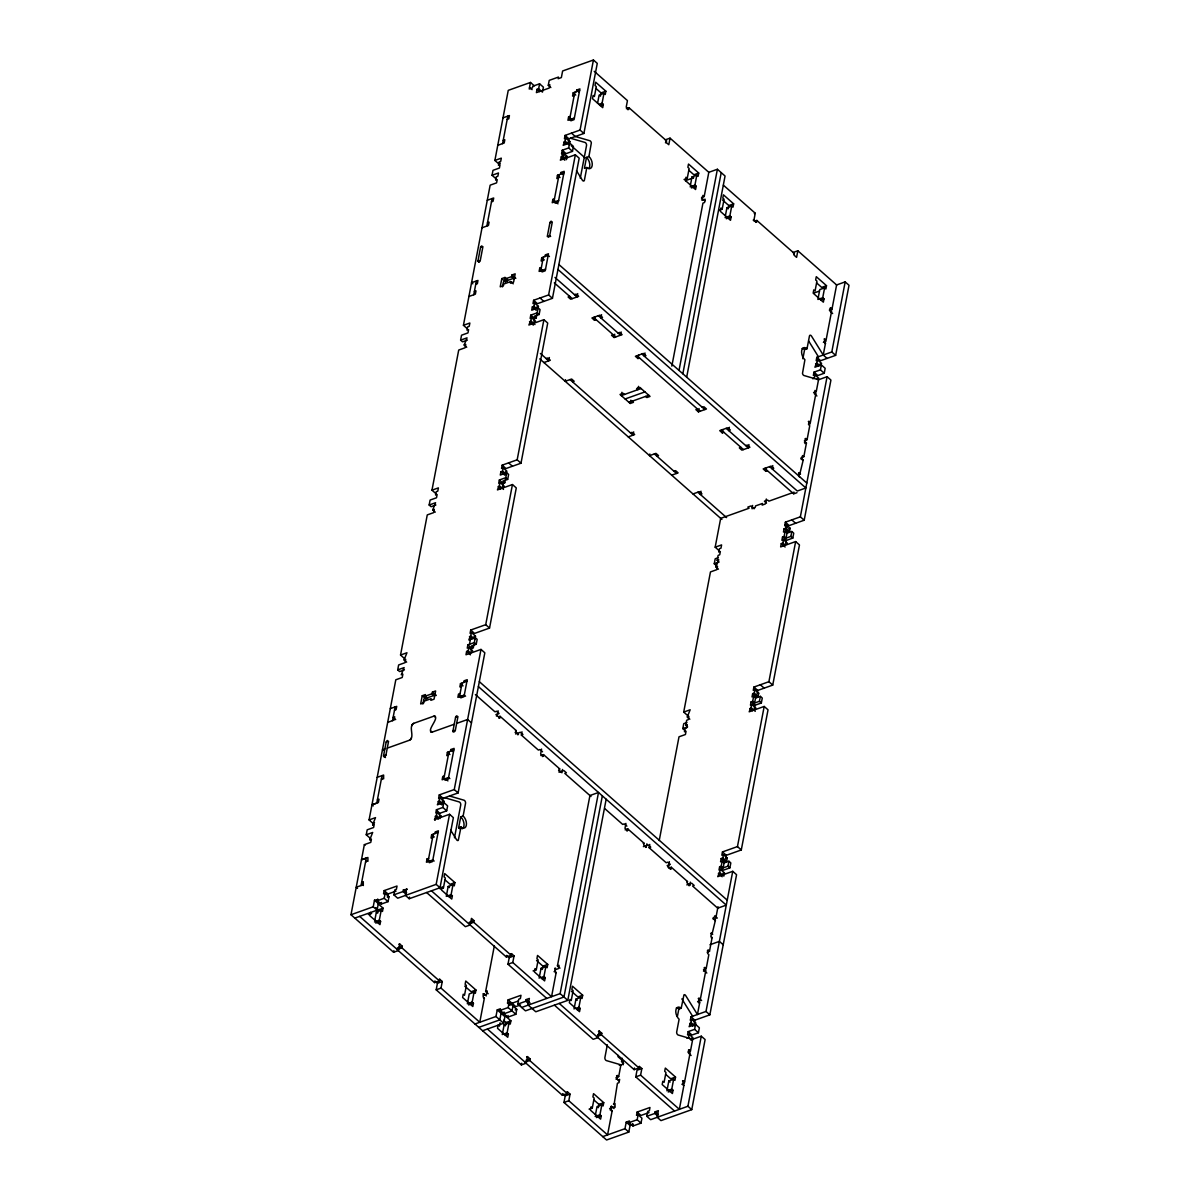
<?xml version="1.0" encoding="UTF-8"?>
<svg xmlns="http://www.w3.org/2000/svg" width="1200" height="1200" viewBox="0 0 1200 1200"><rect width="100%" height="100%" fill="white"/><g stroke="black" fill="none" stroke-linecap="round" stroke-linejoin="round"><path stroke-width="1.5" d="M387.27 748.14L409.47 740.22C415.35 736.815 407.865 726.735 413.73 723.33L434.055 716.085C440.34 717.42 425.73 730.86 432.015 732.18L454.23 724.26M588.93 156.51L586.515 157.38L584.415 168.36L586.83 167.505A6.93 3.945 70.4 0 0 592.14 165.765A6.93 3.945 70.4 0 0 588.93 156.51L591.345 142.905A2.085 1.185 70.4 0 0 589.845 140.73L575.325 136.5L571.485 133.125M398.865 944.25L399.66 943.95L398.415 950.55L393.585 952.275L350.985 914.73L364.35 844.65L370.785 842.37L371.415 839.07L369.81 839.64L370.44 840.195M370.08 838.14L366.24 834.765L367.185 829.815L373.62 827.52L374.25 824.22L372.645 824.805L373.275 825.36M374.52 822.735L372.915 823.305L369.075 819.93L395.805 679.785L402.24 677.49L402.87 674.19L401.265 674.76L404.13 667.605L397.695 669.885L399.615 671.58L404.43 669.855M397.695 669.885L398.64 664.95L405.075 662.655L405.69 659.355L404.085 659.925L406.65 662.175M404.355 658.425L400.53 655.05L427.26 514.905L433.695 512.625L434.325 509.325L432.705 509.895L435.27 512.145M435.885 504.99L431.07 506.715L429.15 505.02L430.095 500.07L436.515 497.775L437.145 494.49L435.54 495.06L436.17 491.76L437.775 491.19L438.405 487.89L431.97 490.185L435.81 493.56M431.97 490.185L458.715 350.04L465.135 347.745L465.765 344.445L464.16 345.015L466.71 347.28M467.34 340.11L462.51 341.835L460.605 340.14L461.535 335.205L467.97 332.91L468.6 329.61L466.995 330.18L467.625 326.88L469.23 326.31L469.86 323.01L463.425 325.305L467.265 328.68M463.425 325.305L490.155 185.16L496.59 182.88L497.22 179.58L495.615 180.15L496.245 176.85L497.85 176.28L498.48 172.98L492.045 175.275L495.885 178.65M492.045 175.275L492.99 170.325L499.425 168.03L500.055 164.745L498.45 165.315L499.065 162.015L500.685 161.445L501.315 158.145L494.88 160.44L498.72 163.815L500.325 163.245M494.88 160.44L508.245 90.36L530.475 82.44L534.315 85.815M477.9 261.24L480.51 247.515L482.925 246.645L480.3 260.385L477.9 261.24L478.86 262.095M361.05 885.525L366.3 858.045L361.47 859.77L367.905 857.475L367.92 861.33M369.81 839.64L372.675 832.47L366.24 834.765M372.645 824.805L375.51 817.635L369.075 819.93M382.02 775.62L376.785 803.085L371.955 804.81L373.23 805.935M385.95 755.01L383.535 755.865A1.56 0.885 -48.6 0 0 384.51 756.675A1.56 0.885 -48.6 0 0 385.95 755.01L388.575 741.27L386.16 742.125L383.535 755.865L385.455 757.56M392.505 720.66L395.13 706.92M404.085 659.925L406.95 652.755L400.53 655.05M432.705 509.895L435.57 502.725L429.15 505.02M464.16 345.015L467.025 337.86L460.605 340.14M473.76 294.735L476.37 280.995M486.855 226.035L492.105 198.555M502.59 143.61L507.825 116.13M363.3 885.525L363.285 881.655L361.68 882.225L362.325 882.795M378.045 800.355L377.415 799.8L379.02 799.215L378.39 802.515L371.955 804.81M383.64 778.905L383.625 775.035L377.205 777.33M354.825 918.105L377.055 910.185L373.23 906.795L374.475 900.21L378.33 899.625M530.475 82.44L529.215 89.04L532.44 87.885L532.755 86.235L539.58 83.805L543.42 87.18L542.475 92.13L538.635 88.755L539.58 83.805M435.18 820.2L434.535 819.63L449.55 814.29L436.17 884.355L397.695 898.215L393.855 894.84L394.8 889.89L396.405 889.32L397.035 886.02L384.18 890.595L383.55 893.895L385.155 893.325L388.995 896.7L388.05 901.65L381.21 904.08L377.385 900.705L377.7 899.055M374.805 920.31L376.38 912.06L381.195 910.35L382.47 911.475L383.1 908.175L378 903.675M377.055 910.185L378.315 903.585L374.475 900.21M375.735 907.635L378.285 909.9L377.655 913.185L376.38 912.06M381.21 904.08L381.525 902.445M538.635 88.755L537.03 89.325L536.4 92.625L549.255 88.035L549.885 84.735L548.28 85.32L550.845 87.57M368.43 914.625L371.64 913.485L370.365 912.36L369.735 915.645L379.965 924.66L380.595 921.36L379.305 920.235L381.195 910.35M427.68 698.475L425.13 696.225L425.445 694.575L422.235 695.715L420.66 703.965L423.87 702.81L424.185 701.175L431.145 698.685L430.83 700.335L434.055 699.195L435.63 690.945L432.405 692.085L432.09 693.735L434.655 695.985M507.57 279.705L505.02 277.44L501.795 278.595L500.22 286.83L503.445 285.69L503.76 284.04L510.72 281.565L513.27 283.815M388.05 901.65L384.21 898.275L385.155 893.325M422.895 704.01L423.825 699.06L435.555 694.875M502.455 286.875L503.4 281.925L515.115 277.755M507.255 281.355L504.705 279.09L505.02 277.44M384.18 890.595L388.005 893.985L387.39 897.285L388.995 896.7M510.72 281.565L510.405 283.215L513.615 282.06L515.19 273.825L511.98 274.965L511.665 276.615L514.215 278.865M548.28 85.32L549.225 80.37L558.465 77.07L558.15 78.72L561.36 77.58L562.62 70.98L593.43 60L597.27 63.375L583.905 133.455L568.89 138.795L568.275 142.095L569.88 141.525L566.04 138.135L564.435 138.72L565.065 135.42L580.065 130.065L593.43 60M406.29 894.36L403.095 891.54L403.41 889.89L407.265 889.305M393.585 952.275L393.9 950.625M406.635 888.75L405.375 895.335L409.2 898.725L440.01 887.745L453.375 817.665L449.55 814.29M409.2 898.725L409.515 897.075M397.08 949.575L434.565 982.62L439.395 980.895L401.91 947.865L402.225 946.215L399.66 943.95M428.655 858.36L427.05 858.93L426.42 862.23L432.84 859.935L434.13 861.06M438.09 832.455L431.655 834.75L431.025 838.05L432.63 837.48M434.535 819.63L437.4 812.475L435.795 813.045L436.425 809.745L442.86 807.45L443.805 802.5L437.37 804.795L440.235 797.625L438.63 798.21L439.275 798.765M438.63 798.21L439.26 794.91L454.26 789.555L480.99 649.41L465.99 654.765L466.62 651.465L468.225 650.895L468.855 647.595L467.25 648.165L467.88 644.865L474.315 642.585L475.515 636.135L471.69 632.76L470.085 633.33L470.715 630.03L485.715 624.69L512.445 484.545L497.445 489.9L500.31 482.73L498.705 483.3L499.335 480L505.755 477.705L506.7 472.77L500.28 475.05L500.91 471.75L502.515 471.18L503.145 467.88L501.525 468.465L502.155 465.165L517.17 459.81L543.9 319.68L528.9 325.02L531.765 317.85L530.16 318.42L530.775 315.135L537.21 312.84L539.13 314.52L534.3 316.245L536.22 317.94L534.615 318.51L533.985 321.81L535.59 321.225L531.765 317.85M453.81 750.015L447.39 752.31L446.76 755.61L448.365 755.04M466.92 681.33L460.485 683.61L459.855 686.91L461.46 686.34M471.69 632.76L468.825 639.93L475.245 637.635L477.165 639.33L476.22 644.265L471.405 645.99L473.325 647.685L471.72 648.255L471.09 651.555M564.165 155.805L561.6 153.555L563.205 152.985L560.34 160.155L575.34 154.8L548.61 294.945L533.61 300.285L532.98 303.585L534.585 303.015L533.955 306.315L532.35 306.885L531.72 310.185L538.155 307.89L540.075 309.585L539.13 314.52M541.35 267.57L539.745 268.14L539.115 271.44L545.55 269.145M549.45 256.53L548.16 255.405L541.74 257.7L541.11 261L542.715 260.43M554.46 198.87L552.855 199.44L552.225 202.74L558.645 200.445M563.895 172.965L557.46 175.26L556.83 178.56L558.435 177.99M561.6 153.555L562.23 150.255L568.665 147.96L569.88 141.525M566.04 138.135L563.175 145.305L569.61 143.025L573.435 146.4L572.49 151.35L566.07 153.63L562.23 150.255M570.18 116.43L568.575 117L567.945 120.3L574.38 118.02M579.615 90.54L573.195 92.82L572.565 96.12L574.17 95.55M428.025 861.66L433.26 834.18M443.745 779.22L448.995 751.74M452.925 731.13L455.55 717.39L457.95 716.535L455.34 730.275A1.56 0.885 -48.6 0 1 453.885 731.94A1.56 0.885 -48.6 0 1 452.925 731.13L455.34 730.275M459.48 696.78L462.09 683.04M469.485 644.295L470.43 639.36M540.72 270.87L543.345 257.13M549.9 222.78L547.275 236.52L549.69 235.65L552.315 221.91L549.9 222.78A1.56 0.885 -48.6 0 1 551.25 221.145M553.83 202.17L559.065 174.69M569.55 119.73L574.8 92.25M429.63 861.09L429.315 862.725L432.525 861.585L438.405 830.805L435.18 831.96L434.88 833.61M450.6 751.17L450.915 749.52L454.125 748.38L448.26 779.145L445.035 780.3L445.35 778.65L447.915 780.9M461.085 696.21L460.77 697.86L463.98 696.72L467.235 679.68L464.025 680.82L463.71 682.47M544.95 256.545L545.265 254.91L548.475 253.755L545.235 270.795L542.01 271.935L542.325 270.285L539.745 268.14M555.435 201.6L555.12 203.25L558.33 202.095L564.21 171.315L560.985 172.47L560.67 174.12M576.405 91.68L576.72 90.03L579.93 88.89L574.065 119.655L570.84 120.81L571.155 119.16L568.575 117M440.1 813.945L436.425 809.745M442.47 801.585L443.1 798.285L439.26 794.91M499.335 480L503.16 483.375L502.53 486.675L504.15 486.105L500.31 482.73M441.09 816.675L437.4 812.475M443.91 801.84L440.235 797.625M473.325 647.685L473.955 644.385M503.16 483.375L504.765 482.805L505.395 479.505M536.22 317.94L538.425 306.39L534.585 303.015M566.415 159.66L567.045 156.36L563.205 152.985M504.765 482.805L502.86 481.11L507.675 479.4L508.62 474.45L506.7 472.77M440.265 813.12L446.685 810.825L447.63 805.89L443.805 802.5M443.1 798.285L458.1 792.945L484.83 652.8L480.99 649.41M470.715 630.03L474.54 633.42L489.54 628.065L516.285 487.92L512.445 484.545M502.155 465.165L505.995 468.54L520.995 463.2L547.725 323.055L543.9 319.68M533.61 300.285L537.45 303.675L552.45 298.32L579.18 158.175L575.34 154.8M440.22 889.035L443.43 887.895L445.32 877.995L444.045 876.87L444.675 873.57L454.905 882.585L454.275 885.885L452.985 884.76L448.17 886.47L446.28 896.37L451.11 894.645L452.985 884.76M454.47 837.765L460.725 805.035A2.07 1.185 70.4 0 0 459.225 801.945L444.705 797.715M580.275 178.275L586.53 145.545A2.07 1.185 70.4 0 0 585.03 142.455L570.51 138.225M459.855 828.69A6.93 3.945 70.4 0 1 458.61 827.85L460.71 816.87L463.125 816L465.54 803.31A2.07 1.185 70.4 0 0 464.04 800.22L449.52 795.99M597.555 103.335L599.13 95.085L603.96 93.375L605.235 94.5L605.865 91.2L595.635 82.185L595.005 85.485L596.295 86.61L594.405 96.51L593.13 95.37L592.5 98.67L602.715 107.685L603.345 104.385L602.07 103.26L603.96 93.375M549.36 357.525L548.73 360.81L540.42 353.49M586.83 167.505L584.4 180.195A2.07 1.185 70.4 0 1 582.33 180.135L576.465 170.685M600.405 96.21L601.035 92.91L595.935 88.41M434.565 982.62L434.88 980.97L437.445 983.22L436.185 989.82L521.37 1064.91L526.2 1063.185L527.46 1056.6L526.65 1056.885M451.11 894.645L452.385 895.77L451.755 899.07L441.525 890.055L442.155 886.77L443.43 887.895M439.395 980.895L439.71 979.245L438.9 979.53M482.925 993.945L483.735 993.66L483.105 996.96L484.38 998.085L479.775 1022.265L441 988.095L442.26 981.51L439.71 979.245M498.93 718.245L499.74 717.96L497.175 715.71L498.12 710.76M577.695 293.625L577.065 296.925L554.97 277.44M499.74 717.96L500.055 716.31L499.245 716.595M565.515 379.665L565.2 381.315L571.635 379.02L574.185 381.27L572.58 381.84M431.445 890.79L506.37 957.03L511.185 955.305L473.7 922.275L474.015 920.625L471.465 918.36L470.205 924.96L465.375 926.685L426.615 892.515M627.945 109.74L629.07 107.805L626.385 108.75M517.68 734.76L518.475 734.475L515.925 732.225L516.24 730.575L500.055 716.31M596.1 319.68L594.495 320.25L595.125 316.95M542.55 751.785L540 749.52L538.395 750.105L521.355 735.075L521.985 731.79M601.545 314.655L600.915 317.955L602.535 317.385L599.97 315.135L591.93 318L594.495 320.25M472.17 1002.09L474.06 992.19L469.245 993.915L467.355 1003.8L472.17 1002.09L473.445 1003.215L472.815 1006.515L462.6 997.5L463.23 994.2L464.505 995.325L466.395 985.44L465.12 984.315L465.75 981.015L475.965 990.03L475.335 993.315L474.06 992.19M488.19 993.735L485.64 991.485L494.37 945.69M617.955 332.97L619.56 332.4L622.125 334.65L614.085 337.515L614.715 334.215M541.575 749.055L540.63 754.005L543.18 756.255L542.385 756.54M621.15 331.935L620.52 335.22L598.365 315.705M543.18 756.255L543.495 754.605L540.825 755.565M506.37 957.03L506.67 955.38L509.235 957.63L507.975 964.23L546.735 998.4M482.61 1030.74L503.64 1023.24L495.975 1016.49L497.235 1009.89L500.445 1008.75L500.13 1010.4L507.795 1017.15L515.835 1014.285L516.78 1009.35L509.115 1002.585L507.51 1003.155L510.06 1005.405M511.185 955.305L511.5 953.655L510.69 953.94M665.235 139.86L670.05 138.15L668.79 144.735L666.24 142.485L666.555 140.835L629.07 107.805M500.07 1022.82L499.44 1026.12L498.15 1024.995L497.52 1028.295L507.75 1037.295L508.38 1033.995L507.105 1032.87L508.995 1022.985L504.165 1024.695L502.275 1034.595M554.715 968.355L555.525 968.07L554.895 971.37L556.17 972.495L551.565 996.675L512.79 962.505L514.05 955.905L511.5 953.655M621.915 392.295L621.285 395.595L641.1 388.53M503.64 1023.24L504.9 1016.655L497.235 1009.89M507.51 1003.155L508.14 999.855L520.995 995.28L520.365 998.58L518.76 999.15L517.815 1004.1L525.48 1010.85L563.97 997.005L602.34 795.855M515.835 1014.285L508.17 1007.535L509.115 1002.585M503.52 1020.285L506.07 1022.535L505.44 1025.835L504.165 1024.695M507.795 1017.15L508.11 1015.5M512.94 1005.96L512.01 1010.91L503.97 1013.775L504.285 1012.125L501.06 1013.265L499.815 1019.865L478.785 1027.365M505.785 1016.31L510.9 1020.81L510.27 1024.11L508.995 1022.985M562.56 769.47L561.93 772.77L559.365 770.52L559.68 768.87L543.495 754.605M639.54 357.975L637.935 358.545L638.565 355.245M632.16 401.205L633.45 402.33L630.225 403.47L630.855 400.185M638.52 386.37L637.89 389.67L636.615 388.545L639.825 387.405L650.055 396.405L646.83 397.56L645.555 396.435M645 352.95L644.37 356.25L645.975 355.68L643.425 353.43L635.385 356.295L637.935 358.545M633.69 431.865L633.06 435.165L570.015 379.59M528.405 1003.485L525.855 1001.235L526.17 999.585L529.38 998.43L528.12 1005.03L535.785 1011.78L567.795 1000.38L606.165 799.23M533.085 970.89L536.295 969.735L538.185 959.85L536.91 958.725L537.54 955.425L547.755 964.44L547.125 967.725L545.85 966.6L541.035 968.325L539.145 978.21M684.045 179.505L687.255 178.35L689.145 168.465L687.87 167.34L688.5 164.04L698.73 173.055L698.1 176.34L696.81 175.215L691.995 176.94L690.42 185.175M521.37 1064.91L521.685 1063.26M536.55 960.525L542.94 966.15L542.31 969.45L541.035 968.325M536.295 969.735L535.02 968.61L534.39 971.91L544.62 980.925L545.235 977.625L543.96 976.5L545.85 966.6M687.255 178.35L685.98 177.225L685.35 180.525L695.58 189.54L696.21 186.24L694.935 185.115L696.81 175.215M524.88 1062.21L562.365 1095.255L567.18 1093.53L529.695 1060.5L530.01 1058.85L527.46 1056.6M649.86 454.005L649.545 455.655L655.965 453.36L658.53 455.61L656.925 456.18M704.85 200.925L702.3 198.66L702.93 195.375L704.205 196.5L701.52 197.445M559.98 968.145L557.43 965.895L589.935 795.525L598.5 792.48L560.13 993.615L521.64 1007.475M671.835 366.135L702.945 203.085L704.55 202.515L705.18 199.215L701.97 200.37M704.205 196.5L708.81 172.32L670.05 138.15M679.02 370.41L717.39 169.26L708.96 172.26M682.845 373.785L721.215 172.635M686.685 377.16L725.055 176.01L717.39 169.26M718.98 210.285L722.19 209.145L724.08 199.245L722.805 198.12L723.435 194.82L733.65 203.835L733.02 207.135L731.745 206.01L726.93 207.72L725.355 215.97M574.065 1009.005L575.955 999.105L580.785 997.395L582.06 998.52L582.69 995.22L572.46 986.205L571.83 989.505L573.12 990.63L571.23 1000.53L569.955 999.405L569.325 1002.705L579.54 1011.705L580.17 1008.405L578.895 1007.28L580.785 997.395M722.445 199.92L728.835 205.56L728.205 208.845L726.93 207.72M722.19 209.145L720.915 208.02L720.285 211.305L730.5 220.32L731.13 217.02L729.855 215.895L731.745 206.01M562.365 1095.255L562.68 1093.605L565.23 1095.855L563.97 1102.455L606.57 1140L628.8 1132.08L630.06 1125.48L626.22 1122.105L629.445 1120.95L629.13 1122.6L632.955 1125.99L640.995 1123.125L641.94 1118.175L638.1 1114.8L636.495 1115.37L637.125 1112.07L649.98 1107.48L649.365 1110.78L647.745 1111.35L646.8 1116.3L650.64 1119.675L687.915 1106.25L701.28 1036.185L691.11 1039.815M567.18 1093.53L567.495 1091.895L566.7 1092.18M702.3 407.31L703.905 406.74L706.47 408.99L698.43 411.855L699.06 408.555M610.725 1106.58L611.52 1106.295L610.89 1109.595L612.165 1110.72L607.56 1134.9L568.8 1100.73L570.06 1094.145L567.495 1091.895M625.92 823.395L624.975 828.345L627.525 830.595L626.715 830.88M627.525 830.595L627.84 828.945L625.155 829.905M700.995 491.19L700.365 494.475L701.97 493.905L699.42 491.655L692.985 493.95M598.44 1031.295L599.25 1031.01L597.99 1037.595L593.175 1039.32L554.4 1005.15M755.745 222.375L756.54 222.09L753.99 219.84L755.25 213.24L723.405 185.175M559.23 1003.425L634.155 1069.665L638.97 1067.94L601.485 1034.91L601.8 1033.26L599.25 1031.01M756.54 222.09L756.855 220.44L754.185 221.4M589.08 1109.115L592.29 1107.96L594.18 1098.075L592.905 1096.95L593.535 1093.65L603.75 1102.665L603.12 1105.965L601.845 1104.84L597.03 1106.55L595.455 1114.8M627.84 828.945L644.025 843.21L643.71 844.86L646.275 847.11L645.465 847.395M723.885 432.315L722.28 432.885L722.91 429.585M607.335 1044.78L604.905 1057.515A2.07 1.185 70.4 0 0 606.405 1060.605L620.925 1064.835L618.675 1076.64L615.99 1077.6M646.275 847.11L646.905 843.81M598.305 1107.675L598.935 1104.375L593.82 1099.875M667.125 865.56L670.335 864.42L667.785 862.17L666.18 862.74L649.14 847.725L649.77 844.425M729.345 427.29L728.715 430.59L730.32 430.02L727.755 427.77L719.73 430.635L722.28 432.885M592.29 1107.96L591.015 1106.835L590.385 1110.135L600.615 1119.15L601.245 1115.85L599.955 1114.725L601.845 1104.84M618.225 1055.415L617.985 1056.66L621.825 1060.035M659.22 840.54L679.005 736.8L685.44 734.52L686.055 731.22L684.45 731.79L685.08 728.49L686.685 727.92L687.315 724.62L685.71 725.19L687.63 726.885L682.815 728.61L684.72 730.29M687.555 715.455L683.715 712.08L710.46 571.935L716.88 569.64L717.51 566.34L715.905 566.925L718.455 569.175M719.01 550.575L715.17 547.2L720.675 518.355L749.07 508.23L747.795 507.105L751.005 505.95L754.2 508.77M682.815 728.61L683.745 723.66L686.97 722.505M716.175 565.425L714.255 563.73L715.2 558.78L718.41 557.64M619.32 1081.065L616.77 1078.815L617.385 1075.515L616.59 1075.8M614.07 1104.69L617.415 1083.24L619.02 1082.67L619.65 1079.37L618.045 1079.94M623.685 1063.41L621.555 1061.535L622.185 1058.235M685.71 725.19L686.655 720.255L688.26 719.67L688.89 716.385L687.285 716.955L689.835 719.205M687.285 716.955L690.15 709.785L683.715 712.08M715.905 566.925L718.77 559.755L717.165 560.325L719.085 562.02L714.255 563.73M717.165 560.325L718.11 555.375L719.715 554.805L720.345 551.505L718.74 552.075L719.37 548.775L720.975 548.205L721.605 544.905L715.17 547.2M615.045 1107.42L615.03 1103.55L613.425 1104.12M623.175 1064.82L623.16 1060.965L621.555 1061.535M670.17 869.175L670.98 868.89L668.415 866.64L669.36 861.69M748.935 444.57L748.305 447.87L726.15 428.34M670.98 868.89L671.295 867.24L668.61 868.2M634.155 1069.665L634.47 1068.015M628.8 1132.08L624.975 1128.69L626.22 1122.105M674.52 1111.035L635.76 1076.865L637.02 1070.265L641.85 1068.555L639.285 1066.29L638.97 1067.94M756.855 220.44L794.34 253.485L794.025 255.12L796.59 257.385L797.835 250.785L793.02 252.51M682.515 1080.99L683.31 1080.705L682.68 1084.005L683.955 1085.13L679.35 1109.31L640.59 1075.14L641.85 1068.555M632.955 1125.99L632.64 1123.77M752.595 505.44L751.965 508.725L755.19 507.585L755.505 505.935L762.465 503.46L762.15 505.11L765.36 503.955L766.305 499.005M640.995 1123.125L637.17 1119.735L638.1 1114.8M671.295 867.24L687.48 881.505L687.165 883.155L689.715 885.405L688.92 885.705M767.34 470.61L765.735 471.18L766.365 467.88M689.715 885.405L690.345 882.12M772.785 465.585L772.155 468.885L773.76 468.315L771.21 466.065L763.17 468.93L765.735 471.18M658.68 1116.81L654.84 1113.435L655.155 1111.785L658.38 1110.645L657.12 1117.23L660.945 1120.62L691.755 1109.64L705.12 1039.56L701.28 1036.185M677.4 1016.43L678.81 1009.095L681.21 1008.24L683.94 994.89A2.085 1.185 70.4 0 1 685.71 995.61L697.44 1014.51L699.69 1002.69L698.415 1001.565L699.045 998.265L698.235 998.55M802.86 358.77L804.6 349.605L807.015 348.75L809.445 336.06A2.07 1.185 70.4 0 1 811.515 336.12L823.23 355.02L827.07 358.395M666.93 1090.86L668.82 1080.96L673.635 1079.25L674.925 1080.375L675.54 1077.075L665.325 1068.06L664.695 1071.36L665.97 1072.485L664.08 1082.37L662.805 1081.245L662.175 1084.545L672.405 1093.56L673.035 1090.26L671.76 1089.135L673.635 1079.25M822.72 297.75L824.61 287.85L819.78 289.575L817.89 299.475L822.72 297.75L823.995 298.875L823.365 302.175L813.15 293.16L813.78 289.86L815.055 290.985L816.945 281.1L815.655 279.975L816.285 276.675L826.515 285.69L825.885 288.99L824.61 287.85M691.02 1020.66L690.375 1020.105L691.98 1019.52L695.82 1022.91L694.605 1029.345L688.17 1031.64L687.54 1034.94L689.145 1034.37L692.985 1037.745L691.38 1038.315M691.98 1019.52L689.115 1026.69L695.55 1024.395L699.375 1027.785L698.43 1032.735L692.01 1035.015L688.17 1031.64M690.375 1020.105L691.005 1016.805L706.005 1011.45L732.735 871.32L717.735 876.66L720.6 869.49L718.995 870.06L719.625 866.775L721.23 866.19L722.175 861.255L720.57 861.825L721.2 858.525L722.805 857.955L723.435 854.655L721.83 855.225L722.46 851.925L737.46 846.585L764.19 706.44L749.19 711.795L752.055 704.625L750.45 705.195L751.08 701.895L752.685 701.325L753.63 696.375L752.025 696.945L752.655 693.66L754.26 693.075L754.89 689.775L753.27 690.36L753.9 687.06L768.9 681.705L795.645 541.575L780.645 546.915L781.275 543.615L782.88 543.045L783.51 539.745L781.89 540.315L782.52 537.03L784.14 536.445L785.07 531.51L783.465 532.08L784.095 528.78L785.7 528.21L786.33 524.91L784.725 525.48L787.29 527.73M784.725 525.48L785.355 522.18L800.355 516.84L827.085 376.695L818.52 379.755L804 375.525A2.085 1.185 70.4 0 1 802.5 373.35L804.915 359.745A6.93 3.945 70.4 0 1 801.705 350.49A6.93 3.945 70.4 0 1 807.015 348.75M836.43 285.015L845.175 281.895L831.81 351.96L816.81 357.315L816.18 360.615L817.785 360.045L814.92 367.2L821.355 364.92L820.41 369.855L813.975 372.15L813.345 375.45L814.95 374.88L818.79 378.255L817.185 378.825M691.29 1040.1L688.53 1037.655L689.145 1034.37M814.95 374.88L814.32 378.18L812.715 378.75M724.095 862.935L728.91 861.225L727.965 866.16L723.15 867.885L724.095 862.935L722.175 861.255M755.55 698.07L760.365 696.345L759.42 701.295L754.605 703.02L755.55 698.07L753.63 696.375M786.99 533.19L791.82 531.48L790.875 536.415L786.045 538.14L786.99 533.19L785.07 531.51M688.38 1050.21L689.19 1049.925L688.56 1053.225L691.11 1055.475M694.215 1023.48L694.845 1020.18L691.005 1016.805M706.83 973.05L704.28 970.785L704.91 967.5L704.1 967.785M707.415 950.475L708.21 950.19L707.58 953.475L708.855 954.6L706.185 968.625L703.515 969.57M710.655 933.435L711.465 933.15L710.835 936.45L712.11 937.575L709.485 951.315L707.085 952.17M722.46 851.925L726.285 855.315L725.655 858.6L727.26 858.03L723.435 854.655M751.08 701.895L754.905 705.27L754.275 708.57L755.88 708L752.055 704.625M753.9 687.06L757.74 690.435L757.11 693.735L758.715 693.165L754.89 689.775M785.73 543.705L786.36 540.405L782.52 537.03M798.465 473.16L799.26 472.875L798.63 476.175L799.905 477.3M799.74 474.285L803.22 459.99L801.93 458.865L802.56 455.565L803.835 456.69L801.435 457.545M803.835 456.69L806.46 442.95L805.185 441.825L805.815 438.525L805.005 438.81M823.23 355.02L825.495 343.2L824.22 342.075L824.835 338.775L824.04 339.075M829.905 308.295L830.715 308.01L830.085 311.31L832.635 313.56M684.27 1083.48L690.15 1052.7M687.78 1052.01L690.465 1051.05L692.715 1039.245L678.195 1035.015A2.07 1.185 70.4 0 1 676.695 1031.925L679.11 1019.235A6.93 3.945 70.4 0 1 675.9 1009.98A6.93 3.945 70.4 0 1 681.21 1008.24M700.005 1001.04L705.87 970.275M711.93 934.56L715.41 920.265L714.615 920.55M715.725 918.615L718.005 906.69M723.81 876.165L724.44 872.865L720.6 869.49M721.2 858.525L725.025 861.9L726.645 861.33L727.26 858.03M752.655 693.66L756.48 697.035L758.085 696.465L758.715 693.165M784.095 528.78L787.935 532.155L789.54 531.585L790.17 528.285L786.33 524.91M804.42 440.61L807.09 439.65L809.76 425.64L808.485 424.515L809.115 421.215L808.32 421.5M810.075 423.99L815.955 393.21M813.585 392.52L816.27 391.575L818.52 379.755M825.81 341.55L831.675 310.785M829.305 310.08L831.99 309.135L836.61 284.955L797.835 250.785M719.625 866.775L723.465 870.15L729.885 867.855L730.83 862.905L728.91 861.225M754.905 705.27L761.34 702.99L762.285 698.04L760.365 696.345M786.36 540.405L792.795 538.11L793.74 533.16L791.82 531.48M813.975 372.15L817.815 375.525L824.235 373.245L825.18 368.295L821.355 364.92M694.845 1020.18L709.845 1014.84L736.575 874.695L732.735 871.32M726.285 855.315L741.285 849.96L768.03 709.815L764.19 706.44M757.74 690.435L772.74 685.095L799.47 544.95L795.645 541.575M785.355 522.18L789.195 525.57L804.195 520.215L830.925 380.07L827.085 376.695M816.81 357.315L820.635 360.69L835.65 355.35L849.015 285.27L845.175 281.895M463.125 816A6.93 3.945 70.4 0 1 466.335 825.255A6.93 3.945 70.4 0 1 461.025 826.995L458.295 840.33A2.085 1.185 70.4 0 1 456.525 839.625L450.66 830.175M503.01 117.84L509.43 115.545L508.8 118.845L507.195 119.415M601.035 92.91L605.865 91.2M598.86 104.415L602.07 103.26M600.135 105.54L603.345 104.385M503.22 140.31L504.825 139.74L504.195 143.025L497.76 145.32M565.44 156.93L567.045 156.36M487.275 200.28L493.71 197.985L493.08 201.285L491.475 201.855M665.745 141.12L666.555 140.835M665.43 142.77L666.24 142.485M487.485 222.735L489.09 222.165L488.46 225.465L482.04 227.76M698.73 173.055L693.9 174.765L688.785 170.265M685.38 180.675L693.795 177.66M690.105 186.825L694.935 185.115M691.38 187.95L696.21 186.24M701.49 198.96L702.3 198.66M475.74 284.295L477.36 283.725L477.975 280.425L471.555 282.72L472.83 283.845M504.705 279.09L511.665 276.615M474.39 291.435L475.995 290.865L475.365 294.165L468.93 296.46M728.835 205.56L733.65 203.835M725.04 217.62L729.855 215.895M726.315 218.745L731.13 217.02M754.275 213.585L755.25 213.24M753.18 220.125L753.99 219.84M536.82 306.96L538.425 306.39M569.685 296.4L568.08 296.97L570.645 299.22L578.67 296.355L576.12 294.105L574.515 294.675M793.545 253.77L794.34 253.485M546.165 358.56L547.77 357.99L550.335 360.24L543.9 362.535M613.14 334.695L611.535 335.265L614.085 337.515M826.515 285.69L821.685 287.4L816.585 282.9M814.365 292.875L819.465 291.06M820.785 300.015L823.995 298.875M625.11 398.97L644.94 391.905M628.95 402.345L648.78 395.28M823.41 342.36L824.22 342.075M824.685 343.5L825.495 343.2M505.365 471.84L506.97 471.27L503.145 467.88M820.02 363.99L821.625 363.42L817.785 360.045M630.51 432.9L632.115 432.33L634.665 434.58L628.245 436.875M697.485 409.035L695.865 409.605L698.43 411.855M673.95 471.195L675.57 470.625L678.12 472.875L671.685 475.17M740.925 447.33L739.32 447.9L741.87 450.15L749.91 447.285L747.36 445.035L745.755 445.605M804.375 442.11L805.185 441.825M804.855 443.52L806.46 442.95M801.135 459.15L801.93 458.865M802.41 460.275L803.22 459.99M796.98 492.69L793.755 493.83L794.07 492.18L768.9 501.165L767.61 500.04L764.4 501.18L766.53 503.055M473.91 636.705L475.515 636.135M788.565 528.855L790.17 528.285M390.3 708.63L396.735 706.35L396.105 709.635L394.5 710.22M425.13 696.225L432.09 693.735M460.11 693.48L458.49 694.065L457.875 697.35L464.295 695.07L465.57 696.195M387.69 722.37L394.11 720.09L394.74 716.79L393.135 717.36L395.685 719.61M384.855 748.995L382.44 749.85L383.085 750.42M456.645 723.405L467.625 719.49L471.465 722.865M495.885 714.63L499.11 713.49L496.545 711.225L494.94 711.81L475.395 694.575M496.38 715.995L497.175 715.71M515.43 730.86L516.24 730.575M382.995 778.335L381.39 778.905L382.035 779.475M515.115 732.51L515.925 732.225M515.58 733.98L520.395 732.255L522.96 734.505L521.355 735.075M444.375 775.92L442.77 776.49L442.14 779.79L448.575 777.495L449.85 778.62M442.86 801.435L444.075 801.015M558.885 769.155L559.68 768.87M558.57 770.805L559.365 770.52M559.035 772.275L563.85 770.55L566.4 772.8L564.795 773.385L591 796.485M439.635 816.42L441.24 815.85M458.61 827.85L461.025 826.995M367.275 860.775L365.67 861.345L366.3 861.915M362.655 884.955L356.235 887.25L357.51 888.375M388.005 893.985L396.045 891.12M377.385 900.705L384.21 898.275M393.855 894.84L403.095 891.54M378.315 903.585L380.73 902.73M350.985 914.73L373.23 906.795M378.285 909.9L383.1 908.175M454.905 882.585L450.075 884.31L444.96 879.795M374.49 921.96L379.305 920.235M375.765 923.085L380.595 921.36M449.16 896.925L452.385 895.77M643.23 843.495L644.025 843.21M643.365 846.615L648.195 844.89L650.745 847.14L649.14 847.725M397.395 947.925L402.225 946.215M469.185 922.335L474.015 920.625M397.89 949.29L401.91 947.865M469.68 923.7L473.7 922.275M667.62 866.925L668.415 866.64M686.67 881.79L687.48 881.505M686.82 884.91L691.635 883.185L694.2 885.45L692.58 886.02L717.72 908.175L726.285 905.115L478.38 686.595M722.835 873.45L724.44 872.865M437.445 983.22L442.26 981.51M509.235 957.63L514.05 955.905M436.185 989.82L441 988.095M507.975 964.23L512.79 962.505M475.965 990.03L471.15 991.74L464.76 986.115M542.94 966.15L547.755 964.44M485.64 991.485L487.245 990.915L486.615 994.215L483.405 995.355M557.43 965.895L559.035 965.325L558.405 968.625L555.195 969.765M554.085 971.655L554.895 971.37M540.75 977.64L543.96 976.5M483.57 998.37L484.38 998.085M555.375 972.78L556.17 972.495M468.63 1004.94L473.445 1003.215M542.025 978.765L545.235 977.625M713.325 919.425L714.765 915.84L717.315 918.09M511.965 1003.245L518.4 1000.95M500.13 1010.4L508.17 1007.535M517.815 1004.1L525.855 1001.235M520.62 1004.895L515.805 1006.62L508.14 999.855M711.3 937.86L712.11 937.575M474.945 1023.99L495.975 1016.49M515.175 1009.92L516.78 1009.35M709.965 944.745L719.37 941.385L723.21 944.76M506.07 1022.535L510.9 1020.81M582.69 995.22L577.86 996.945L571.47 991.305M503.88 1034.025L507.105 1032.87M575.685 1008.435L578.895 1007.28M505.17 1035.15L508.38 1033.995M576.96 1009.56L580.17 1008.405M703.47 971.085L704.28 970.785M525.99 1060.275L530.01 1058.85M597.78 1034.685L601.8 1033.26M525.675 1061.925L529.695 1060.5M596.67 1036.62L601.485 1034.91M697.605 1001.85L698.415 1001.565M698.88 1002.975L699.69 1002.69M686.91 1038.24L688.53 1037.655M619.32 1065.405L622.53 1064.265M565.23 1095.855L570.06 1094.145M615.96 1079.1L616.77 1078.815M563.97 1102.455L568.8 1100.73M635.76 1076.865L640.59 1075.14M598.935 1104.375L603.75 1102.665M675.54 1077.075L670.725 1078.785L665.61 1074.285M609.585 1108.575L614.4 1106.85M610.095 1109.88L610.89 1109.595M681.885 1084.29L682.68 1084.005M595.14 1116.45L599.955 1114.725M668.535 1090.275L671.76 1089.135M611.37 1111.005L612.165 1110.72M683.16 1085.415L683.955 1085.13M596.415 1117.575L601.245 1115.85M668.205 1091.985L673.035 1090.26M649.005 1112.58L640.965 1115.445L637.125 1112.07M629.13 1122.6L637.17 1119.735M646.8 1116.3L654.84 1113.435M630.06 1125.48L633.27 1124.34M602.73 1136.625L624.975 1128.69M594.225 71.31L627.45 100.605L626.205 107.19L628.755 109.455M691.995 176.94L693.27 178.065M830.715 308.01L831.99 309.135M576.72 90.03L579.27 92.28M573.195 92.82L575.745 95.085M537.03 89.325L539.58 91.575M580.065 130.065L583.905 133.455M831.81 351.96L835.65 355.35M529.53 87.39L532.095 89.64M565.065 135.42L568.89 138.795M571.155 145.635L585.045 157.86M565.41 141.435L569.25 144.825M817.155 363.33L819.72 365.595M563.805 142.02L566.355 144.27M815.55 363.915L818.1 366.165M568.665 147.96L572.49 151.35M820.41 369.855L824.235 373.245M562.575 156.285L565.14 158.535M560.97 156.855L564.81 160.23M816.27 391.575L814.995 390.435L814.365 393.735L816.915 395.985M560.985 172.47L563.55 174.72M557.46 175.26L560.025 177.51M552.855 199.44L557.985 203.85M805.815 438.525L807.09 439.65M550.65 236.505L549.69 235.65A1.56 0.885 -48.6 0 1 548.325 237.285M799.26 472.875L800.535 474M558.9 264.525L806.805 483.045M557.955 269.475L805.86 487.98L797.295 491.04L769.605 466.635M541.74 257.7L544.29 259.95M641.82 354L704.85 409.56M554.325 282.855L572.25 298.65M593.55 317.415L615.69 336.945M636.99 355.725L700.035 411.285M721.335 430.065L743.475 449.58M764.775 468.36L793.56 493.725M548.61 294.945L552.45 298.32M800.355 516.84L804.195 520.215M540.045 298.005L543.87 301.38M791.79 519.9L795.615 523.275M511.98 274.965L515.82 278.34M533.955 306.315L536.52 308.565M785.7 528.21L789.54 531.585M501.795 278.595L505.635 281.97M532.35 306.885L536.19 310.26M790.875 536.415L792.795 538.11M624.495 394.44L623.22 393.315L620.01 394.47L630.225 403.47M784.14 536.445L786.045 538.14M530.775 315.135L534.615 318.51M783.51 539.745L787.335 543.135M531.135 321.15L534.96 324.525M782.88 543.045L785.43 545.295M529.53 321.72L533.355 325.095M781.275 543.615L785.1 547.005M654.36 453.93L676.515 473.46M697.815 492.225L726.585 517.59M539.745 358.875L721.89 519.42M517.17 459.81L520.995 463.2M768.9 681.705L772.74 685.095M508.59 462.87L512.43 466.245M760.335 684.765L764.175 688.14M502.515 471.18L506.34 474.57M754.26 693.075L758.085 696.465M500.91 471.75L504.735 475.14M505.755 477.705L507.675 479.4M759.42 701.295L761.34 702.99M752.685 701.325L754.605 703.02M499.68 486.015L503.52 489.405M751.425 707.925L755.265 711.3M498.075 486.6L500.625 488.85M749.82 708.495L752.37 710.745M485.715 624.69L489.54 628.065M737.46 846.585L741.285 849.96M471.06 636.06L474.9 639.435M722.805 857.955L726.645 861.33M469.455 636.63L472.005 638.88M474.315 642.585L476.22 644.265M727.965 866.16L729.885 867.855M721.23 866.19L723.15 867.885M467.88 644.865L471.72 648.255M468.855 647.595L472.695 650.97M468.225 650.895L470.79 653.145M719.97 872.79L722.535 875.04M466.62 651.465L470.46 654.84M718.365 873.36L722.205 876.735M479.325 681.645L727.23 900.165M626.895 826.125L624.33 823.86L622.725 824.445L604.8 808.635M460.485 683.61L463.05 685.875M712.83 918.105L715.38 920.355M711.465 933.15L712.74 934.275M432.405 692.085L436.245 695.475M422.235 695.715L426.06 699.105M708.21 950.19L709.485 951.315M704.91 967.5L706.185 968.625M450.915 749.52L453.465 751.77M447.39 752.31L449.94 754.56M699.045 998.265L701.595 1000.53M454.26 789.555L458.1 792.945M706.005 1011.45L709.845 1014.84M439.605 800.925L442.8 803.745M691.35 1022.82L694.545 1025.64M438 801.495L441.84 804.885M689.745 1023.39L692.94 1026.21M442.86 807.45L446.685 810.825M694.605 1029.345L698.43 1032.735M436.785 815.76L439.965 818.58M435.165 816.345L438.36 819.15M689.19 1049.925L690.465 1051.05M431.655 834.75L434.22 837M683.31 1080.705L684.585 1081.83M427.05 858.93L429.6 861.18M448.17 886.47L449.445 887.595M575.955 999.105L577.23 1000.245M668.82 1080.96L670.095 1082.085M436.17 884.355L440.01 887.745M560.13 993.615L567.795 1000.38M687.915 1106.25L691.755 1109.64M364.35 844.65L365.13 845.325M617.385 1075.515L618.675 1076.64M403.41 889.89L406.605 892.71M655.155 1111.785L658.35 1114.605M526.17 999.585L529.995 1002.96M483.735 993.66L486.285 995.91M611.52 1106.295L614.07 1108.545M359.64 916.38L398.415 950.55M487.44 1029.03L526.2 1063.185M808.65 340.995L818.415 356.745M681.87 998.895L692.61 1016.235M802.14 348.45A6.93 3.945 70.4 0 1 804.6 349.605M586.515 157.38A6.93 3.945 70.4 0 1 588.9 168.57M801.405 457.665A1.56 0.9 -48.6 0 1 800.985 458.46M386.19 742.005A1.56 0.885 -48.6 0 1 387.525 740.49M411.42 737.73A2.07 1.185 -48.6 0 1 409.47 740.22M411.78 725.82A2.07 1.185 -48.6 0 1 413.73 723.33M434.055 716.085A2.07 1.185 -48.6 0 1 435.27 717.45M432.015 732.18A2.07 1.185 -48.6 0 1 430.8 730.83M455.565 717.285A1.56 0.885 -48.6 0 1 456.9 715.755M480.285 260.505A1.56 0.885 -48.6 0 1 478.95 262.02M480.54 247.395A1.56 0.885 -48.6 0 1 481.875 245.88M676.335 1007.94A6.93 3.945 70.4 0 1 678.81 1009.095M460.71 816.87A6.93 3.945 70.4 0 1 463.965 823.485A6.93 3.945 70.4 0 1 462.195 828.795"/></g></svg>
